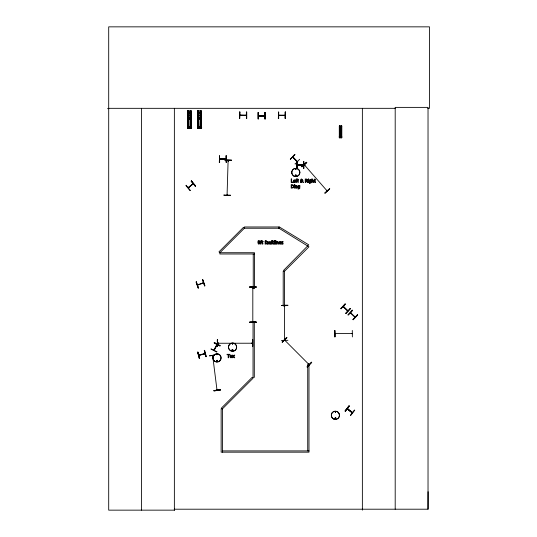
<?xml version="1.0" encoding="UTF-8"?>
<svg xmlns="http://www.w3.org/2000/svg" width="537" height="537" viewBox="0 0 537 537"><rect width="100%" height="100%" fill="white"/><g stroke="black" fill="none" stroke-linecap="round" stroke-linejoin="round"><path stroke-width="0.81" d="M174.364 108.326L174.364 510.15L174.371 509.204L428.029 509.204L428.076 491.731M216.955 389.412L217.002 390.097L212.665 355.662L212.739 356.226M188.42 187.849L193.3 183.768L188.212 187.601M188.829 187.426L188.923 187.44M225.03 159.885L225.023 160.241L231.514 160.395L231.521 160.033L225.03 159.912M227.386 195.052L227.399 194.367L227.124 195.065M228.138 161.04L228.118 160.335L227.077 195.025M228.413 160.456L228.4 161.026L228.413 160.341M347.721 310.936L347.64 310.366L347.271 310.52M350.339 312.816L350.97 313.004L350.721 313.266M354.776 316.655L355.172 317.058L350.574 312.695M212.679 355.776L212.733 356.32M216.941 389.553L217.277 390.097M292.645 157.153L297.115 161.55M297.303 161.355L292.766 156.864L293.068 157.623M284.536 340.015L285.14 340.243M309.003 364.529L308.889 363.999M253.081 287.221L252.86 287.946L252.853 287.221M252.82 287.355L252.806 321.945L253.075 321.334M284.469 339.746L284.791 340.243L284.764 339.612M217.156 354.534L216.787 354.48L217.102 354.655M216.377 360.777C217.948 363.368 217.7 358.998 216.572 360.522M232.219 343.781C233.152 342.599 232.756 345.063 232.266 343.7M231.971 350.023L232.259 350.735L233.018 350.634L232.89 349.647L231.971 350.023L232.427 349.627M232.152 350.077C233.045 351.795 232.984 348.594 232.199 350.292M296.008 169.081L295.612 169.081L295.974 169.041M334.752 418.33C337.364 416.443 335.088 420.176 334.974 418.746M335.578 411.973L335.242 411.785L335.504 412.047M304.445 164.611L304.942 165.114L304.278 164.758M326.738 190.528L327.348 190.769M347.244 408.717L352.272 412.839L347.244 408.892M352.534 412.49L351.762 412.268M197.388 284.858L198.039 284.946M202.852 282.992L203.536 282.764M253.122 287.805L252.853 287.288M252.82 321.401L252.833 321.898M284.509 339.746L284.476 340.196M299.465 185.661L299.901 185.547L299.74 188.615L297.988 188.984C298.21 188.722 300.787 187.863 298.491 188.057C296.981 187.601 297.928 184.674 299.465 185.661A1.148 1.148 0 0 0 298.619 185.5M310.755 179.969L311.192 179.855L311.03 182.922L309.278 183.292C309.493 183.03 312.078 182.164 309.782 182.365C308.272 181.902 309.218 178.975 310.755 179.969A1.148 1.148 0 0 0 309.909 179.808M228.118 160.449L228.091 160.999M198.804 355.132L199.502 354.944M343.143 306.526L347.822 311.037M352.312 333.792L352.017 333.537M297.35 161.436L296.612 161.12M216.633 344.976L217.163 344.559L214.129 350.231L214.397 349.654M213.021 356.232L212.954 355.622M304.929 165.154L304.586 164.664M202.973 282.918L203.073 283.227M352.312 333.571L334.994 333.504M295.504 168.907C295.712 170.397 296.605 168.068 295.498 169.001M295.263 175.176C295.733 177.633 297.042 174.035 295.397 175.075M335.001 418.108C335.283 419.961 336.35 417.061 335.007 418.229M189.776 127.517L189.266 127.524L189.776 127.544L189.326 127.699L189.715 128.283M199.764 127.584L199.341 128.121L199.777 128.262L199.287 128.309M205.107 353.722L198.932 355.333L205.154 353.735L204.926 353.42L204.429 353.93M284.523 306.204L284.805 305.587M214.088 350.184L217.129 344.566L214.122 350.171M214.176 342.921L214.344 342.606L220.076 345.653L219.908 345.976L214.176 342.921L219.948 345.895M213.921 350.07L216.941 344.398M216.854 351.708L216.686 352.024L210.967 348.943L216.834 351.748M219.62 158.959L220.21 159.214M297.659 165.282L297.773 164.953L297.068 164.993L303.499 164.946L302.841 165.282M217.653 343.002L218.371 342.995L217.673 343.257M239.891 115.146L246.382 115.442L240.026 115.408M258.364 115.589L264.862 115.958L258.465 115.958M264.13 115.589L264.13 115.817M278.669 115.146L285.16 115.146M295.498 175.176C295.377 176.942 296.887 174.7 295.618 175.149M335.659 418.605L335.659 418.054M345.076 411L349.03 405.851M345.338 411.201L349.292 406.053L349.003 405.831L345.049 410.98L345.338 411.201L349.218 405.992M347.822 409.154L347.385 408.536M347.869 409.194L347.902 408.905M350.527 415.182L354.44 410.006L354.729 410.221L350.775 415.376L350.493 415.155M219.687 158.959L225.976 158.885M225.527 158.851L226.077 159.187L219.761 159.214M219.62 159.18L226.117 159.14M297.209 164.953L303.022 165.282M217.72 343.002L218.304 342.995M252.33 343.25L251.712 343.264L251.826 342.935M239.958 115.146L246.362 115.113M245.724 115.146L245.657 115.442M340.961 308.775L345.184 303.835L340.727 308.56L340.995 308.809L345.445 304.083M343.217 306.6L347.748 310.916M345.781 313.326L350.238 308.6M347.949 314.87L352.386 310.124L352.648 310.373M352.581 310.312L348.13 315.038L352.614 310.339M350.862 313.407L350.976 313.071M354.474 316.81L354.843 316.655M352.95 319.582L357.434 314.883M290.309 159.2L294.867 154.582M290.336 159.234L294.934 154.643L294.679 154.388L290.369 159.267M292.954 157.536L297.109 161.691L292.853 156.945M299.619 159.267L295.249 164.08L294.988 163.825M282.274 342.183L286.832 337.558M306.983 366.892L311.547 362.274M301.693 166.571L306.553 162.261L306.795 162.53L301.935 166.839L301.693 166.571L306.573 162.288M301.875 166.772L306.761 162.496M324.892 193.065L329.725 188.722M188.185 187.668L193.072 183.634M190.259 190.313L189.977 190.541L185.869 185.513L186.144 185.285L190.226 190.34M216.807 354.225C216.498 355.615 217.78 354.064 216.982 354.212M232.675 343.955L232.521 343.593L232.622 343.948M216.706 360.663C218.646 360.723 215.606 361.871 216.982 360.549M217.398 361.347L216.982 361.522M192.83 184.231L192.736 184.231M203.489 283.053L197.603 285.06M203.503 283.086L203.389 282.744M284.771 306.285L284.771 305.634L284.55 306.224M198.925 355.064L205.013 353.467M335.222 333.86L334.96 333.571M202.523 279.797L202.865 279.683L204.959 285.825L204.617 285.946L202.57 279.784M197.455 284.832L203.469 282.784M343.297 306.365L343.814 306.768L343.519 306.983M199.328 358.468L199.677 358.374L197.992 352.104L197.643 352.198L199.328 358.468L197.676 352.191M205.946 356.696L206.295 356.602L204.617 350.332L204.268 350.419L205.993 356.682M352.312 412.631L347.332 408.825M264.721 115.885L258.364 115.817M285.026 115.442L278.737 115.374L285.167 115.442M199.341 128.262L199.737 128.189M209.544 355.722L214.37 355.078L209.578 355.957M213.954 390.634L220.385 389.734M213.988 390.869L220.425 390.016M295.907 175.861L295.538 175.76M335.484 418.706L335.108 418.605M309.043 364.556L284.59 340.062L285.16 340.317M334.739 330.436L334.92 336.927L334.752 330.436M352.299 330.436L352.366 336.927M187.473 110.937L191.226 110.884M187.742 112.723L190.991 112.683M197.757 112.723L200.999 112.683M187.755 113.911L191.004 113.878M197.77 113.911L201.013 113.878M187.775 115.697L191.024 115.663M197.784 115.697L201.033 115.663M259.801 116.039L263.526 115.999M187.789 117.281L191.038 117.247M197.797 117.281L201.046 117.247M187.809 119.066L191.058 119.033M197.817 119.066L201.066 119.033M187.896 126.719L191.145 126.685M197.905 126.719L201.153 126.685M187.359 127.242L191.689 127.195M187.359 127.376L191.689 127.329M197.374 127.242L201.697 127.195M197.374 127.376L201.704 127.329M197.676 128.524L201.429 128.471L201.221 110.884L197.482 110.937L197.676 128.524L197.562 110.937M226.09 155.784L226.453 155.777L226.493 162.275L226.137 162.275L226.09 155.784L226.178 162.275M219.687 159.18L226.05 159.14M219.284 162.322L219.64 162.315L219.552 155.824L219.311 162.322M296.733 168.35L297.095 168.35L297.048 161.859L296.692 161.859L296.76 168.35M249.718 286.879L256.209 286.839L256.216 287.201L249.725 287.241L249.718 286.879L256.216 286.872M249.718 287.154L256.216 287.188M283.033 305.217L281.408 305.587M284.65 305.204L287.899 305.184L287.899 305.546L281.408 305.54M249.725 322.099L256.216 322.012M249.725 322.368L256.216 322.328L256.216 321.965L249.725 322.005L249.725 322.368L256.216 322.294M287.906 340.31L281.408 340.445M107.541 108.662L108.702 108.655M108.702 108.326L395.198 108.326M427.781 108.326L429.459 108.326L429.459 26.85L108.702 26.85L108.702 510.15L174.411 510.15L174.411 509.204M264.855 112.455L265.218 112.455L265.218 118.952L264.855 118.952L264.869 112.455L264.942 118.952M258.431 115.589L264.855 115.589M246.382 118.502L246.745 118.502L246.745 112.011L246.382 112.011L246.396 118.502L246.429 112.011M278.669 118.502L278.307 118.502L278.669 112.011L278.649 118.502L278.575 112.011M341.8 125.994L339.297 126L339.303 137.734L341.8 137.72M339.465 127.195L341.633 127.195M339.465 127.987L341.633 127.987M339.465 129.175L341.633 129.175M339.458 130.236L341.626 130.236M339.458 131.424L341.626 131.424M339.465 136.532L341.633 136.532M339.102 136.955L341.988 136.955M340.371 137.076L340.68 137.432M254.504 253.988L219.875 253.988L219.875 252.726L244.362 228.238L278.998 228.238L278.998 226.976L244.362 226.976L244.362 228.238L243.469 227.346L218.982 251.833L219.875 252.726L254.504 252.726L254.504 288.617L253.242 288.617L253.242 253.988M284.469 305.922L283.207 305.922L283.207 271.292L284.469 271.292L308.963 246.805L278.475 227.923L279.133 226.842L308.721 244.832L283.576 270.4L284.469 271.292L284.516 340.243M252.35 343.224L217.787 343.257M222.405 450.905L308.983 450.905M225.023 160.154L231.514 160.348M199.375 127.564L199.737 127.625M189.36 127.564L189.702 127.578M284.576 115.408L284.435 115.442M347.513 408.59L352.48 412.45M214.33 342.633L220.063 345.68M343.418 306.432L347.976 310.769M347.204 408.946L352.312 412.785M355.024 317.327L350.419 312.937M285.006 340.471L284.61 340.136M308.815 363.979L309.231 364.388M308.654 364.14L309.077 364.549M326.912 190.279L327.308 190.622M326.764 190.501L327.12 190.924L304.325 164.812M191.427 180.962L195.535 185.99M191.206 181.144L195.293 186.185M335.726 411.832C334.524 410.933 335.538 413.208 335.665 411.765M202.61 279.77L204.704 285.912M196.294 281.918L198.388 288.067M204.355 350.399L206.033 356.669M197.905 352.124L199.63 358.387M253.115 287.355L253.088 287.872M216.968 389.479L217.042 390.063M201.153 110.884L201.348 128.471M201.174 128.471L200.979 110.884L201.14 128.471M200.804 110.89L200.979 126.799M200.724 110.89L200.919 128.471M200.603 110.89L200.697 126.799M200.348 110.89L200.536 128.477M200.093 110.897L200.247 117.596M200.267 119.268L200.267 126.806M200.046 128.484L199.052 128.491M198.623 110.924L198.697 117.623L198.542 110.924M198.717 119.301L198.818 128.511L198.636 119.301M198.401 110.931L198.475 117.63M198.489 119.301L198.589 128.511M198.334 110.931L198.529 128.518M198.193 110.931L198.267 117.63M198.287 119.308L198.388 128.518L198.207 119.308M198.133 110.931L198.187 117.63M197.978 110.931L198.066 117.63M198.066 119.308L198.187 128.518M197.911 110.931L197.985 117.63M198.005 119.308L198.106 128.518M197.737 110.937L197.958 128.518L197.703 110.937M191.145 110.884L191.414 128.471L187.661 128.524L187.487 110.937L187.742 128.524M190.971 110.884L191.159 128.471M190.796 110.89L190.87 117.59M190.883 119.261L190.984 128.471M190.716 110.89L190.803 117.59M190.823 119.261L190.91 128.471M190.669 117.59L190.581 110.89L190.588 117.59M190.769 126.799L190.669 119.261L190.689 126.799M190.367 110.89L190.44 117.59M190.46 119.268L190.541 126.806M190.306 110.89L190.528 128.477M190.239 117.596L190.165 110.897L190.158 117.596M190.038 128.484L189.044 128.491M188.615 110.924L188.668 117.623M188.688 119.301L188.802 128.511M188.534 110.924L188.608 117.623M188.628 119.301L188.722 128.511M188.359 110.931L188.581 128.511M188.185 110.931L188.373 128.518M187.984 110.931L188.091 128.518M187.695 110.937L187.95 128.518M303.633 161.812L303.633 168.309M296.961 161.859L297.001 168.35M252.484 339.867L252.524 346.358M219.512 155.824L219.552 162.315M217.539 339.867L217.579 346.358M334.873 330.436L334.893 336.934M428.029 509.204L428.029 107.38L395.198 107.38L395.198 509.204M362.368 108.326L362.368 510.15M341.787 125.994L341.747 137.72M341.626 125.994L341.633 137.72M341.606 125.994L341.606 137.72M341.458 125.994L341.458 137.72M341.378 125.994L341.324 137.72M341.203 125.994L341.23 137.72M340.874 137.72L340.216 137.72M340.002 126L340.055 137.734M339.887 126L339.908 137.734M339.726 137.734L339.773 126L339.626 137.734M339.585 126L339.585 137.734M339.465 126L339.485 137.734M307.721 450.905L307.721 364.328L308.983 364.328L308.983 452.167L221.143 452.167L221.143 408.879L222.405 408.879L253.014 378.27L252.122 377.377L221.513 407.986L222.405 408.879L222.405 452.167M285.248 112.011L285.248 118.502M265.184 112.455L265.184 118.952M261.754 241.563L261.754 241.925M261.7 241.563L261.7 241.925M259.143 115.885L259.015 115.817M258.27 112.455L258.27 118.952M240.65 115.442L240.542 115.374M239.797 112.011L239.797 118.502M141.533 108.326L141.533 510.15M300.559 182.07A1.007 1.007 0 0 0 301.035 182.432L302.506 181.936L303.566 182.426L302.74 181.58L302.982 180.338L302.532 180.338L302.485 181.325L301.68 180.492L302.002 180.318A0.826 0.826 0 0 0 302.338 179.64C300.78 177.646 300.539 180.707 300.411 181.701A0.913 0.913 0 0 0 300.693 182.218M223.989 194.991L223.983 195.354L230.474 195.508L230.48 195.146L223.989 195.038M260.579 241.261L260.566 244.14L260.995 244.14L260.995 241.925L262.049 241.925C261.694 245.087 263.842 244.939 262.479 241.925L263.278 241.563L262.479 241.563L262.479 240.824L262.049 240.824L262.049 241.563C259.143 241.778 263.419 240.375 261.063 240.589A0.698 0.698 0 0 0 260.693 240.912L260.579 241.261M265.13 241.261L265.117 244.14L265.553 244.14L265.553 241.925L266.258 241.563C264.117 241.536 267.916 240.395 265.614 240.589A0.698 0.698 0 0 0 265.244 240.912L265.13 241.261M296.055 179.553L296.041 182.426L296.471 182.426L296.471 180.217L297.525 180.217C297.183 183.305 299.237 183.305 297.954 180.217L298.753 179.855L297.954 179.855L297.954 179.116L297.525 179.116L297.525 179.855C294.612 180.07 298.894 178.667 296.538 178.881A0.698 0.698 0 0 0 296.169 179.197L296.055 179.553M278.965 242.57C278.28 245.302 283.14 243.368 279.884 243.764A0.718 0.718 0 0 1 279.515 243.449L279.388 242.899L281.173 242.899L281.005 241.945L279.656 241.59L278.965 242.57M293.356 180.862C292.665 183.587 297.525 181.654 294.269 182.05A0.718 0.718 0 0 1 293.9 181.741L293.773 181.184L295.558 181.184L295.39 180.231L294.041 179.875L293.356 180.862M293.43 186.406L292.954 187.5L291.651 187.728L291.651 185.084L292.907 185.292L293.43 186.406M259.499 241.509C258.512 243.576 257.995 239.603 259.499 241.509M260.036 243.18C258.351 245.852 257.512 242.348 258.049 241.026A0.987 0.987 0 0 1 258.505 240.697C260.807 240.328 259.056 242.435 260.036 243.18M281.475 242.127C282.959 243.952 283.247 243.315 281.448 243.986L282.543 244.187A0.98 0.98 0 0 0 283.053 243.966C283.932 242.053 279.992 242.59 283.214 241.69L282.026 241.556L281.475 242.127M293.9 186.413L293.202 187.849L291.195 188.125L291.195 184.694L293.209 184.963L293.9 186.413M301.888 179.687C301.082 181.553 300.794 178.062 301.888 179.687M258.29 242.932C258.807 245.597 260.385 241.321 258.29 242.932M266.426 243.147L266.392 243.395A0.879 0.879 0 0 0 266.533 243.865L266.62 243.979A0.779 0.779 0 0 0 267.178 244.207L268.446 244.14L268.426 242.153L267.835 241.543L266.607 241.623C268.023 242.261 268.265 242.012 266.426 243.147M295.29 187.131L295.263 187.379A0.879 0.879 0 0 0 295.397 187.849L295.491 187.963A0.779 0.779 0 0 0 296.041 188.192L297.31 188.125L297.29 186.138L296.706 185.527L295.471 185.607C296.894 186.245 297.129 185.997 295.29 187.131M298.236 186.406C297.552 188.259 300.599 187.903 299.465 186.01L298.74 185.883L298.236 186.406M309.527 180.707C308.842 182.567 311.89 182.211 310.755 180.318L310.03 180.19L309.527 180.707M340.082 130.706C340.666 132.545 341.505 129.41 340.082 130.706M307.386 179.929L306.674 180.935L307.889 182.426L307.298 182.426L306.211 181.063L305.694 181.063L305.694 182.426L305.238 182.426L305.238 178.996L306.808 179.083L307.386 179.929M306.909 179.962L306.593 180.6L305.694 180.687L305.694 179.392L306.909 179.962M300.901 181.103C301.223 183.741 303.23 180.11 300.901 181.103M266.869 243.194L267.527 243.791L268.01 242.791L266.869 243.194M295.739 187.178L296.39 187.775L296.88 186.775L295.739 187.178M279.455 242.281L280.75 242.563L280.274 241.865L279.455 242.281M293.84 180.566L295.135 180.855L294.659 180.157L293.84 180.566M189.709 128.242L189.272 128.309L189.729 128.229M234.253 355.179L233.615 356.145L232.998 355.179L232.467 355.179L233.347 356.474L232.454 357.756L233.588 356.783L234.213 357.756L234.743 357.756L233.857 356.447L234.743 355.179L234.253 355.179M303.566 165.174L297.089 165.248L303.566 165.195M350.171 308.533L345.721 313.259L345.982 313.507L350.433 308.782L350.171 308.533M357.373 314.823L352.916 319.549L353.178 319.797L357.635 315.071L357.373 314.823M286.664 337.39L282.079 341.988L282.334 342.244L286.899 337.625L286.644 337.37M311.48 362.207L307.177 367.08L311.742 362.462L311.48 362.207M329.691 188.688L324.831 192.998L325.073 193.266L329.691 188.688M191.447 180.942L191.172 181.17L195.28 186.198L195.562 185.97L191.447 180.942M312.44 179.989L312.245 178.841L311.816 178.841L311.816 182.426L312.245 182.426L312.581 180.284A0.738 0.738 0 0 1 313.064 180.21L313.407 182.426L313.836 182.426L313.715 180.17L312.44 179.989M277.119 241.697L276.495 241.563L276.495 244.14L276.924 244.14L277.26 241.992A0.738 0.738 0 0 1 277.743 241.918L278.085 244.14L278.515 244.14L278.394 241.885L277.119 241.697M270.621 243.852C269.212 245.147 268.473 242.596 269.03 241.563L269.467 241.563L269.48 243.368L269.957 243.798L270.621 243.489L270.621 241.563L271.057 241.563L271.057 244.14L270.621 243.852M231.689 357.467C230.272 358.763 229.534 356.212 230.098 355.179L230.527 355.179L230.548 356.984L231.017 357.414L231.689 357.098L231.689 355.179L232.118 355.179L232.118 357.756L231.689 357.467M315.675 182.016L314.964 181.936L314.904 180.217L315.702 179.855L314.904 179.855L314.904 179.116L314.474 179.116L314.474 180.217C313.568 181.164 315.246 183.5 315.675 182.016M273.991 243.724L273.279 243.65L273.219 241.925L274.018 241.563L273.219 241.563L273.219 240.824L272.789 240.824L272.789 241.925C271.876 242.872 273.561 245.208 273.991 243.724M196.381 281.891L196.039 282.006L198.133 288.154L198.468 288.033L196.334 281.905M220.385 389.687L213.948 390.54L213.995 390.902L220.432 390.043L220.385 389.687M199.791 127.517L199.281 127.524L199.791 127.544M303.902 161.812L303.546 161.818L303.6 168.309L303.949 168.309L303.902 161.812M217.633 339.867L217.27 339.867L217.344 346.365L217.633 339.867M252.759 339.861L252.397 339.867L252.437 346.358L252.799 346.358L252.759 339.861M239.891 112.011L239.529 112.011L239.556 118.502L239.891 112.011M285.523 112.011L285.16 112.011L285.207 118.502L285.523 112.011M258.364 112.455L258.002 112.455L258.002 118.952L258.364 118.952L258.317 112.455M291.651 178.996L291.195 178.996L291.195 182.426L293.189 182.426L293.189 182.023L291.651 182.023L291.651 178.996M308.6 178.975L308.11 179.425L308.6 178.975M308.574 179.855L308.137 179.855L308.137 182.426L308.574 182.426L308.574 179.855M294.833 184.668L294.343 185.117L294.833 184.668M294.806 185.547L294.37 185.547L294.37 188.125L294.806 188.125L294.806 185.547M272.125 240.556L271.688 240.556L271.688 244.14L272.125 244.14L272.125 240.556M274.783 240.556L274.347 240.556L274.347 244.14L274.783 244.14L274.783 240.556M275.89 240.683L275.394 241.133L275.89 240.683M275.857 241.563L275.427 241.563L275.427 244.14L275.857 244.14L275.857 241.563M254.303 322.079L253.041 322.079L253.041 377.377L254.303 377.377L254.303 322.079M229.802 354.326L227.044 354.326L227.044 354.729L228.198 354.729L228.198 357.756L228.655 357.756L228.655 354.729L229.802 354.729L229.802 354.326M190.34 126.806L190.252 119.268L190.273 126.806M341.089 137.72L341.089 125.994L341.035 137.72M297.23 180.217L297.23 179.855L297.176 180.217M198.932 118.67A0.718 0.718 0 0 0 200.133 118.335A0.718 0.718 0 0 0 199.24 117.462A0.718 0.718 0 0 0 198.932 118.67M188.917 118.67A0.718 0.718 0 0 0 190.125 118.335A0.718 0.718 0 0 0 189.225 117.462A0.718 0.718 0 0 0 188.917 118.67M293.793 175.948A4.034 4.034 0 0 0 299.841 172.451A4.108 4.108 0 0 0 293.759 168.9A4.108 4.108 0 0 0 293.759 176.008A4.108 4.108 0 0 0 299.915 172.451A4.034 4.034 0 0 0 293.793 168.96A4.034 4.034 0 0 0 293.793 175.948M230.548 350.668A4.054 4.054 0 0 0 236.636 347.157A4.054 4.054 0 0 0 230.548 343.64A4.054 4.054 0 0 0 230.548 350.668M230.521 350.708A4.108 4.108 0 0 0 236.683 347.157A4.108 4.108 0 0 0 230.521 343.599A4.108 4.108 0 0 0 230.521 350.708M333.356 418.806A4.054 4.054 0 0 0 339.444 415.296A4.054 4.054 0 0 0 333.356 411.778A4.054 4.054 0 0 0 333.356 418.806M333.329 418.853A4.108 4.108 0 0 0 339.491 415.296A4.108 4.108 0 0 0 333.329 411.738A4.108 4.108 0 0 0 333.329 418.853M214.928 361.461A4.108 4.108 0 0 0 221.09 357.904A4.108 4.108 0 0 0 214.928 354.346A4.108 4.108 0 0 0 214.928 361.461M214.954 361.414A4.054 4.054 0 0 0 221.043 357.904A4.054 4.054 0 0 0 214.954 354.386A4.054 4.054 0 0 0 214.954 361.414"/></g></svg>
